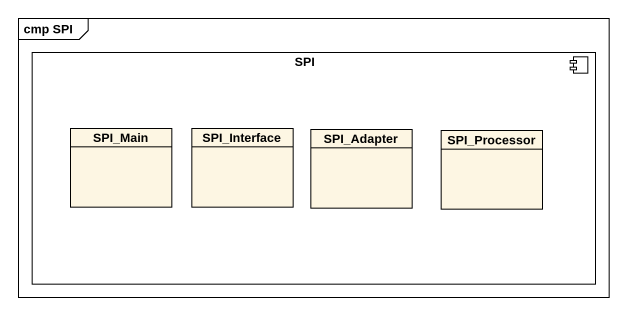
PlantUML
@startuml
mainframe cmp SPI
hide circle
hide empty members
component SPI {
  class SPI_Main
  class SPI_Interface
  class SPI_Adapter
  class SPI_Processor
}
@enduml
